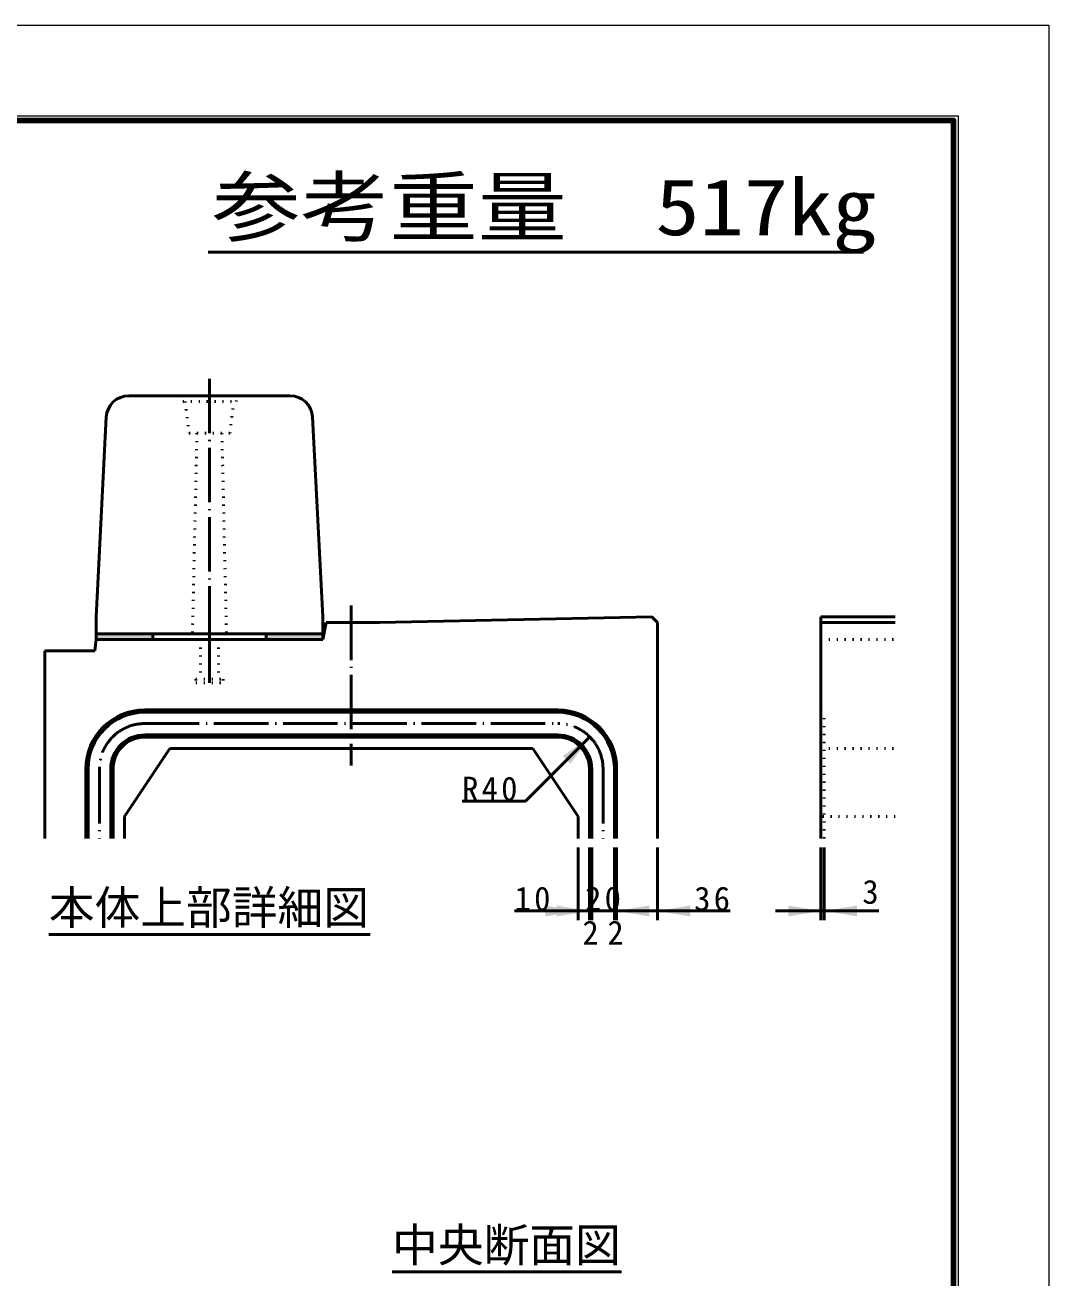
# Model space of a CAD drawing. Units: millimetres, scale not verified. Extents: x -2102 to 2102, y -1485 to 1485.
# Drawn here: x 974 to 2102, y 104 to 1485 of the extents above; entities that cross this region are included whole.
import ezdxf
from ezdxf.enums import TextEntityAlignment as Align

# ---------------------------------------------------------------- set-up
doc = ezdxf.new("R2010")
doc.units = ezdxf.units.MM
doc.header["$LTSCALE"] = 5
doc.linetypes.add('DOTTED', pattern=[1.75, 0.25, -1.5])
doc.linetypes.add('LONG_DASHED_DOTTED', pattern=[15.25, 12, -1.5, 0.25, -1.5])
doc.layers.add('0-0_V-nasSTD', color=7, linetype='Continuous', lineweight=35)
doc.layers.add('0-1_0', color=7, linetype='Continuous', lineweight=50)
doc.styles.add('ＭＳ ゴシック', font='')
doc.styles.get('ＭＳ ゴシック').set_extended_font_data('MS Gothic')

msp = doc.modelspace()

# ---------------------------------------------------------------- linework, layer by layer
at = {"layer": '0-0_V-nasSTD', "linetype": 'LONG_DASHED_DOTTED', "lineweight": 50}
for p, q in [((1177.373, 1095.362), (1177.373, 795.362)), ((1056.123, 665.362), (1056.123, 588.862)), ((1611.123, 665.362), (1611.123, 588.862))]:
    msp.add_line(p, q, dxfattribs=at)
at = {"layer": '0-0_V-nasSTD', "lineweight": 50}
for p, q in [((1088.624, 1076.612), (1266.122, 1076.612)), ((1063.656, 1052.893), (1052.373, 832.862)), ((1302.373, 832.862), (1291.089, 1052.893)), ((1052.373, 832.862), (1052.373, 814.112)), ((1302.373, 832.862), (1302.373, 814.112)), ((1851.123, 832.862), (1933.123, 832.862)), ((1851.123, 832.862), (1851.123, 588.862)), ((1851.123, 826.612), (1933.123, 826.612)), ((1052.373, 807.862), (1051.123, 795.362)), ((1052.373, 814.112), (1052.373, 807.862)), ((1052.373, 814.112), (1302.373, 814.112)), ((1114.873, 814.112), (1114.873, 807.862)), ((1239.873, 814.112), (1239.873, 807.862)), ((1302.373, 814.112), (1302.373, 807.862)), ((996.123, 588.862), (996.123, 795.362)), ((996.123, 795.362), (1051.123, 795.362)), ((1043.623, 665.362), (1043.623, 588.862)), ((1068.623, 665.362), (1068.623, 588.862)), ((1598.623, 665.362), (1598.623, 588.862)), ((1623.623, 665.362), (1623.623, 588.862))]:
    msp.add_line(p, q, dxfattribs=at)
at = {"layer": '0-0_V-nasSTD', "linetype": 'DOTTED', "lineweight": 50}
for p, q in [((1144.873, 1076.612), (1147.998, 1070.362)), ((1147.998, 1070.362), (1206.748, 1070.362)), ((1150.498, 1070.362), (1154.873, 1035.362)), ((1199.873, 1035.362), (1204.248, 1070.362)), ((1206.748, 1070.362), (1209.873, 1076.612)), ((1154.873, 1035.362), (1199.873, 1035.362)), ((1163.623, 1035.362), (1158.623, 814.112)), ((1191.123, 1035.362), (1196.123, 814.112)), ((1851.123, 807.862), (1933.123, 807.862)), ((1851.123, 730.362), (1854.873, 727.862)), ((1854.873, 588.862), (1854.873, 727.862)), ((1851.123, 700.362), (1854.873, 702.862)), ((1851.123, 687.862), (1933.123, 687.862)), ((1933.123, 612.862), (1851.123, 612.862))]:
    msp.add_line(p, q, dxfattribs=at)
at = {"layer": '0-0_V-nasSTD', "lineweight": 18}
for points in [[(-2102.5, -1485), (-2102.5, 1485), (2102.5, 1485), (2102.5, -1485)], [(-2002.5, -1385), (-2002.5, 1385), (2002.5, 1385), (2002.5, -1385)]]:
    msp.add_lwpolyline(points, close=True, dxfattribs=at)
at = {"layer": '0-0_V-nasSTD', "lineweight": 100}
msp.add_lwpolyline([(-1997.5, 1380), (-1997.5, -1380), (1997.5, -1380), (1997.5, 1380)], close=True, dxfattribs=at)
at = {"layer": '0-0_V-nasSTD', "lineweight": 50}
for centre, radius, start, end in [((1088.624, 1051.612), 25, 90, 177.06433), ((1266.122, 1051.612), 25, 2.93567, 90), ((1106.123, 665.362), 62.5, 90, 180), ((1561.123, 665.362), 62.5, 0, 90), ((1106.123, 665.362), 37.5, 90, 180), ((1561.123, 665.362), 37.5, 0, 90)]:
    msp.add_arc(centre, radius, start, end, dxfattribs=at)
at = {"layer": '0-0_V-nasSTD', "linetype": 'LONG_DASHED_DOTTED', "lineweight": 50}
for centre, start, end in [((1106.123, 665.362), 90, 180), ((1561.123, 665.362), 0, 90)]:
    msp.add_arc(centre, 50, start, end, dxfattribs=at)
at = {"layer": '0-0_V-nasSTD'}
for points in [[(1052.373, 807.862), (1052.373, 814.112), (1114.873, 814.112)], [(1052.373, 807.862), (1114.873, 807.862), (1114.873, 814.112)], [(1239.873, 807.862), (1239.873, 814.112), (1302.373, 814.112)], [(1239.873, 807.862), (1302.373, 807.862), (1302.373, 814.112)], [(1566.78, 679.504), (1575.265, 671.019), (1596.478, 700.718)], [(1547.623, 502.862), (1547.623, 514.862), (1583.623, 508.862)], [(1560.123, 502.862), (1560.123, 514.862), (1596.123, 508.862)], [(1626.123, 508.862), (1662.123, 502.862), (1662.123, 514.862)], [(1671.123, 508.862), (1707.123, 502.862), (1707.123, 514.862)], [(1815.123, 502.862), (1815.123, 514.862), (1851.123, 508.862)], [(1854.873, 508.862), (1890.873, 502.862), (1890.873, 514.862)]]:
    msp.add_solid(points, dxfattribs=at)
at = {"layer": '0-1_0'}
for p, q in [((1176.036, 1234.753), (1898.036, 1234.753)), ((1306.123, 826.612), (1302.373, 807.862)), ((1306.123, 826.612), (1364.873, 826.612)), ((1671.123, 826.612), (1671.123, 588.862)), ((1302.373, 807.862), (1052.373, 807.862)), ((1106.123, 730.362), (1561.123, 730.362)), ((1106.123, 727.862), (1561.123, 727.862)), ((1106.123, 702.862), (1561.123, 702.862)), ((1106.123, 700.362), (1561.123, 700.362)), ((1525.767, 630.007), (1596.478, 700.718)), ((1133.623, 687.862), (1083.623, 612.862)), ((1133.623, 687.862), (1533.623, 687.862)), ((1317.998, 687.862), (1349.248, 687.862)), ((1533.623, 687.862), (1583.623, 612.862)), ((1041.123, 625.362), (1041.123, 665.362)), ((1071.123, 625.362), (1071.123, 665.362)), ((1596.123, 665.362), (1596.123, 625.362)), ((1626.123, 665.362), (1626.123, 625.362)), ((1041.123, 588.862), (1041.123, 625.362)), ((1071.123, 588.862), (1071.123, 625.362)), ((1525.767, 630.007), (1455.767, 630.007)), ((1596.123, 625.362), (1596.123, 588.862)), ((1626.123, 625.362), (1626.123, 588.862)), ((1083.623, 612.862), (1083.623, 588.862)), ((1583.623, 612.862), (1583.623, 588.862)), ((1583.623, 578.862), (1583.623, 498.862)), ((1596.123, 578.862), (1596.123, 498.862)), ((1598.623, 578.862), (1598.623, 498.862)), ((1623.623, 578.862), (1623.623, 498.862)), ((1626.123, 578.862), (1626.123, 498.862)), ((1671.123, 578.862), (1671.123, 498.862)), ((1851.123, 578.862), (1851.123, 498.862)), ((1854.873, 578.862), (1854.873, 498.862)), ((1513.623, 508.862), (1583.623, 508.862)), ((1583.623, 508.862), (1596.123, 508.862)), ((1633.935, 508.862), (1641.748, 508.862)), ((1751.123, 508.862), (1671.123, 508.862)), ((1801.123, 508.862), (1851.123, 508.862)), ((1851.123, 508.862), (1854.873, 508.862)), ((1914.873, 508.862), (1854.873, 508.862)), ((1000.387, 483.077), (1354.396, 483.077)), ((1378.626, 111.244), (1631.432, 111.244))]:
    msp.add_line(p, q, dxfattribs=at)
at = {"layer": '0-1_0', "linetype": 'LONG_DASHED_DOTTED'}
for p, q in [((1333.623, 845.362), (1333.623, 669.112)), ((1177.373, 816.612), (1177.373, 760.362)), ((1106.123, 715.362), (1561.123, 715.362))]:
    msp.add_line(p, q, dxfattribs=at)
at = {"layer": '0-1_0', "linetype": 'DOTTED'}
for p, q in [((1167.373, 807.862), (1167.373, 764.112)), ((1187.373, 807.862), (1187.373, 764.112)), ((1162.373, 764.112), (1192.373, 764.112)), ((1162.373, 764.112), (1162.373, 760.362)), ((1162.373, 760.362), (1192.373, 760.362)), ((1192.373, 764.112), (1192.373, 760.362))]:
    msp.add_line(p, q, dxfattribs=at)
at = {"layer": '0-1_0'}
for points in [[(1364.873, 826.612), (1664.873, 832.862), (1671.123, 826.612)], [(1596.123, 508.862), (1598.623, 508.862), (1623.623, 508.862), (1626.123, 508.862), (1671.123, 508.862)]]:
    msp.add_lwpolyline(points, dxfattribs=at)
for centre, radius, start, end in [((1106.123, 665.362), 65, 90, 180), ((1561.123, 665.362), 65, 0, 90), ((1106.123, 665.362), 35, 90, 180), ((1561.123, 665.362), 35, 0, 90)]:
    msp.add_arc(centre, radius, start, end, dxfattribs=at)

# ---------------------------------------------------------------- texts
at = {"layer": '0-0_V-nasSTD', "style": 'ＭＳ ゴシック', "width": 1.15}
msp.add_text('参考重量\u3000517kg', height=62.32, dxfattribs=at).set_placement((1180.036, 1234.753), align=Align.BOTTOM_LEFT)
at = {"layer": '0-0_V-nasSTD', "style": 'ＭＳ ゴシック'}
for s, height, p in [('3', 26.39, (1896.873, 508.862)), ('本体上部詳細図', 36.95, (1000.387, 483.077)), ('2', 26.39, (1588.373, 463.862)), ('2', 26.39, (1615.873, 463.862)), ('中央断面図', 36.95, (1378.626, 111.244))]:
    msp.add_text(s, height=height, dxfattribs=at).set_placement(p, align=Align.BOTTOM_LEFT)
at = {"layer": '0-0_V-nasSTD', "char_height": 26.39, "attachment_point": 7, "style": 'ＭＳ ゴシック'}
for s, insert in [('\\T1.2;R40', (1455.767, 630.007)), ('\\T1.2;10', (1513.623, 508.862)), ('\\T1.2;20', (1591.323, 508.862)), ('\\T1.2;36', (1711.523, 508.862))]:
    msp.add_mtext(s, dxfattribs=dict(at, insert=insert))

doc.saveas('drawing.dxf')
